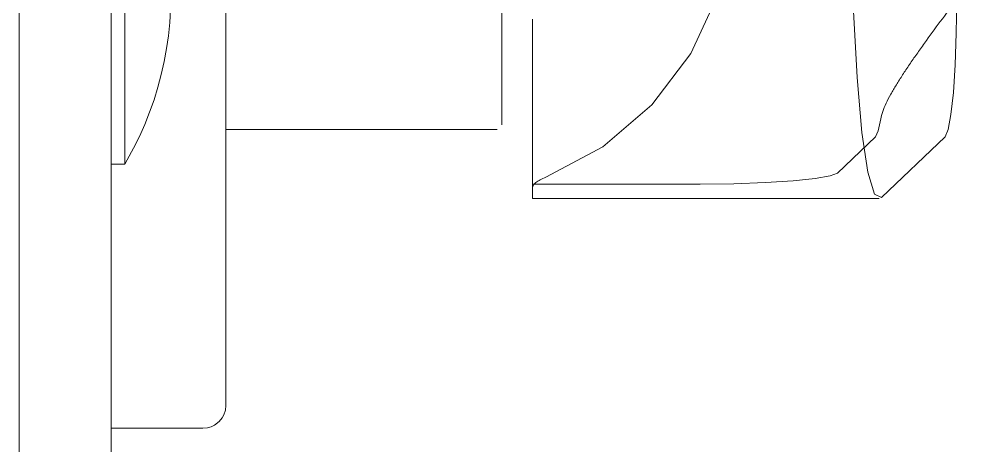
# Model space of a CAD drawing. Header units: metres. Extents: x 3856 to 4207, y -1118 to -691.
# Drawn here: x 3999.8568 to 3999.9607, y -985.0497 to -985.0033 of the extents above; entities that cross this region are included whole.
import ezdxf

# ---------------------------------------------------------------- set-up
doc = ezdxf.new("R2010")
doc.units = ezdxf.units.M
for name, color, linetype, lineweight in [('Floors', 7, 'Continuous', 9), ('Plumbing Fixtures', 7, 'Continuous', 9), ('Surface Pattern', 7, 'Continuous', 9), ('Walls', 7, 'Continuous', 9)]:
    doc.layers.add(name, color=color, linetype=linetype, lineweight=lineweight)

# ---------------------------------------------------------------- blocks, each defined once
blk = doc.blocks.new('PM4045551-Ducha-monocontrol-Palma-Pro - Ducha monocontrol Palma Pro-V229-IMPLANTACIÓN - KIT COMERCIAL')
at = {"layer": 'Plumbing Fixtures', "color": 253, "true_color": 0xaaaaaa}
for p, q in [((0.0675, -0.005), (0.0675, -0.015)), ((0.09625, -0.005), (0.09625, -0.0065)), ((0.09625, -0.005), (0.125, -0.005)), ((0.125, -0.0065), (0.09625, -0.0065)), ((0.1, -0.0175), (0.1, -0.047)), ((0.1, -0.0175), (0.125, -0.0175)), ((0.0925, -0.05085), (0.0925, -0.08856)), ((0.09365, -0.05085), (0.0925, -0.05085)), ((0.11201, -0.05085), (0.09365, -0.05085)), ((0.09407, -0.0691), (0.09407, -0.05085)), ((0.09526, -0.08404), (0.09922, -0.08818)), ((0.09262, -0.08882), (0.09922, -0.09574))]:
    blk.add_line(p, q, dxfattribs=at)
at = {"layer": 'Plumbing Fixtures', "color": 253, "true_color": 0xaaaaaa, "flags": 128}
for points in [[(0.125, -0.005), (0.103, -0.005), (0.08434, -0.005), (0.07188, -0.005), (0.0675, -0.005), (0.07188, -0.005), (0.08434, -0.005), (0.103, -0.005), (0.125, -0.005)], [(0.1145, -0.0115), (0.11307, -0.01147), (0.11164, -0.01139), (0.11021, -0.01124), (0.1088, -0.01104), (0.10739, -0.01079), (0.10599, -0.01047), (0.1046, -0.01011), (0.10324, -0.00968), (0.10189, -0.0092), (0.10056, -0.00867), (0.09925, -0.00809), (0.09797, -0.00745), (0.09671, -0.00677), (0.09625, -0.0065)], [(0.0675, -0.015), (0.06755, -0.01549), (0.06767, -0.01591), (0.06783, -0.01625), (0.06824, -0.01678), (0.06863, -0.01709), (0.06895, -0.01727), (0.06948, -0.01744), (0.06998, -0.0175)], [(0.125, -0.0175), (0.10418, -0.0175), (0.08633, -0.0175), (0.07426, -0.0175), (0.07, -0.0175), (0.07426, -0.0175), (0.08633, -0.0175), (0.10418, -0.0175), (0.125, -0.0175)], [(0.11283, -0.0475), (0.11199, -0.0475), (0.11117, -0.0475), (0.11037, -0.0475), (0.10959, -0.0475), (0.10885, -0.0475), (0.10812, -0.0475), (0.10742, -0.0475), (0.10676, -0.0475), (0.10612, -0.0475), (0.10551, -0.0475), (0.10493, -0.0475), (0.10438, -0.0475), (0.10387, -0.0475), (0.10339, -0.0475), (0.10295, -0.0475), (0.10254, -0.0475), (0.10217, -0.0475), (0.10183, -0.0475), (0.10153, -0.0475), (0.10127, -0.0475), (0.10104, -0.0475), (0.10086, -0.0475), (0.10071, -0.0475), (0.1006, -0.0475), (0.10053, -0.0475), (0.1005, -0.0475)], [(0.10052, -0.0475), (0.10058, -0.0475), (0.10068, -0.0475), (0.10081, -0.0475), (0.10099, -0.0475), (0.1012, -0.0475), (0.10145, -0.0475), (0.10174, -0.0475), (0.10207, -0.0475), (0.10243, -0.0475), (0.10283, -0.0475), (0.10327, -0.0475), (0.10374, -0.0475), (0.10424, -0.0475), (0.10478, -0.0475), (0.10535, -0.0475), (0.10595, -0.0475), (0.10658, -0.0475), (0.10724, -0.0475), (0.10793, -0.0475), (0.10865, -0.0475), (0.10939, -0.0475), (0.11016, -0.0475), (0.11095, -0.0475), (0.11176, -0.0475), (0.1126, -0.0475)], [(0.09483, -0.05232), (0.09813, -0.05851), (0.10268, -0.06385), (0.10827, -0.06809), (0.11464, -0.07103), (0.12149, -0.07254), (0.12851, -0.07254), (0.13536, -0.07103), (0.14173, -0.06809), (0.14732, -0.06385), (0.15187, -0.05851), (0.15517, -0.05232)], [(0.09407, -0.0691), (0.09411, -0.07276), (0.09423, -0.0762), (0.09441, -0.07921), (0.09466, -0.08161), (0.09495, -0.08325), (0.09526, -0.08404)], [(0.15738, -0.08882), (0.15704, -0.08806), (0.15464, -0.08733), (0.15031, -0.08669), (0.14435, -0.08616), (0.13713, -0.08579), (0.12913, -0.0856), (0.12087, -0.0856), (0.11287, -0.08579), (0.10565, -0.08616), (0.09969, -0.08669), (0.09536, -0.08733), (0.09296, -0.08806), (0.09262, -0.08882)], [(0.09922, -0.08818), (0.09985, -0.08847), (0.10115, -0.08874)], [(0.09922, -0.09574), (0.09999, -0.09607), (0.10163, -0.09638), (0.10402, -0.09664), (0.10704, -0.09683), (0.11049, -0.09696), (0.11416, -0.097)]]:
    blk.add_lwpolyline(points, dxfattribs=at)
at = {"layer": 'Plumbing Fixtures', "color": 253, "true_color": 0xaaaaaa}
blk.add_open_spline([(0.09483, -0.05232), (0.09474, -0.05208), (0.09454, -0.05167), (0.09423, -0.0512), (0.09393, -0.05092), (0.09374, -0.05085), (0.09365, -0.05085)], degree=3, dxfattribs=at)
blk.add_open_spline([(0.10115, -0.08874), (0.10166, -0.08882), (0.10251, -0.08914), (0.10382, -0.08981), (0.10469, -0.09032), (0.1054, -0.09077), (0.10613, -0.09123), (0.10707, -0.09186), (0.10821, -0.09265), (0.10977, -0.09376), (0.11175, -0.09521), (0.11335, -0.09641), (0.11416, -0.097)], degree=3, knots=[-1, -1, -1, -1, -0.833333, -0.75, -0.666667, -0.625, -0.583333, -0.5, -0.416667, -0.333333, -0.166667, 0, 0, 0, 0], dxfattribs=at)
blk = doc.blocks.new('EDIFICIO TIPO A_rvt-3-IMPLANTACIÓN - KIT COMERCIAL')
at = {"layer": 'Surface Pattern', "true_color": 0x808080}
h = blk.add_hatch(dxfattribs=at)
h.set_pattern_fill('FP_77', color=8, style=0, pattern_type=2)
h.set_pattern_definition([(180, (4000.791, 1042.612), (-7e-17, -0.566), []), (270, (4000.791, 1042.612), (0.566, 3e-17), [])])
h.paths.add_polyline_path([(3999.85676, -985.42735), (4001.35676, -985.42735), (4001.35676, -984.52735), (3999.85676, -984.52735), (3999.85676, -985.17384)])
h.paths.add_polyline_path([(4000.21794, -985.1003), (4000.09986, -985.0903), (4000.10799, -984.8818), (4000.24128, -984.8903), (4000.23173, -985.0903), (4000.22113, -985.1003)])
at = {"layer": 'Floors'}
blk.add_line((3999.85676, -984.52735), (3999.85676, -985.42735), dxfattribs=at)
at = {"layer": 'Walls', "lineweight": 18}
for p, q in [((3999.85676, -984.5253), (3999.85676, -986.72735)), ((3999.86676, -986.71735), (3999.86676, -984.5353))]:
    blk.add_line(p, q, dxfattribs=at)
at = {"layer": 'Plumbing Fixtures', "lineweight": 9, "rotation": 90}
blk.add_blockref('PM4045551-Ducha-monocontrol-Palma-Pro - Ducha monocontrol Palma Pro-V229-IMPLANTACIÓN - KIT COMERCIAL', (3999.86176, -985.1153), dxfattribs=at)

msp = doc.modelspace()

# ---------------------------------------------------------------- block references
at = {"lineweight": 5}
msp.add_blockref('EDIFICIO TIPO A_rvt-3-IMPLANTACIÓN - KIT COMERCIAL', (0, 0), dxfattribs=at)

doc.saveas('drawing.dxf')
